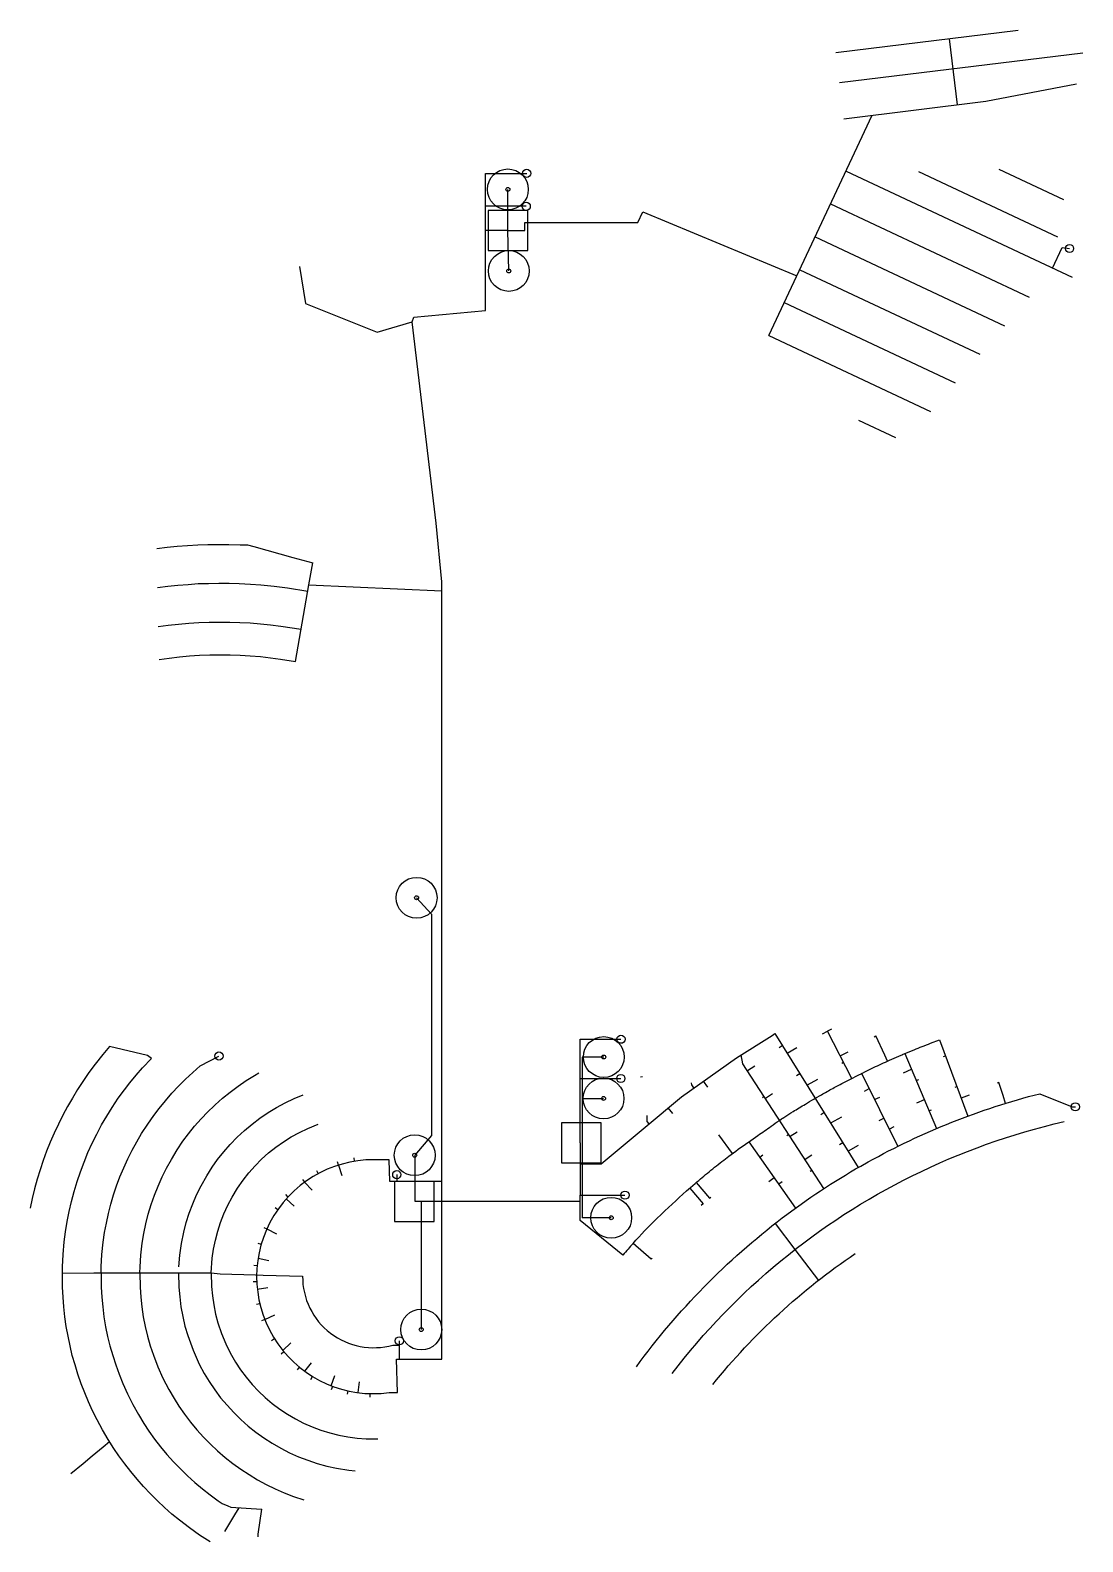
# Model space of a CAD drawing. Header units: millimetres. Extents: x 2242870 to 2245448, y 377619 to 381319.
import ezdxf

# ---------------------------------------------------------------- set-up
doc = ezdxf.new("R2010")
doc.units = ezdxf.units.MM
doc.layers.add('водопровод высокий', color=5, linetype='Continuous', lineweight=25)

msp = doc.modelspace()

# ---------------------------------------------------------------- linework, layer by layer
at = {"layer": 'водопровод высокий'}
msp.add_line((2243552.6, 379961.8), (2243877.7, 379946.7), dxfattribs=at)
at = {"layer": 'водопровод высокий', "color": 143, "true_color": 0x7aafdf}
for points in [[(2244843, 381264.6), (2245289.7, 381319.3)], [(2245140.8, 381136.8), (2245120.9, 381298.6)], [(2244852, 381191.1), (2245447.6, 381264.1)], [(2244862.8, 381102.8), (2245210.4, 381145.4), (2245432.1, 381187.9)], [(2244867.8, 380974.7), (2245421.8, 380714.8)], [(2245242.1, 380979.2), (2245400.5, 380904.9)], [(2245044.9, 380973.4), (2245385.4, 380813.7)], [(2244830, 380894.2), (2245316.1, 380666.1)], [(2244792.2, 380813.6), (2245255.7, 380596.1)], [(2245373.8, 380737.3), (2245397.3, 380787.4), (2245415.2, 380785.1)], [(2244754.4, 380733), (2245195.3, 380526.2)], [(2244716.6, 380652.5), (2245134.8, 380456.2)], [(2244678.8, 380571.9), (2245074.4, 380386.3)], [(2244898.7, 380364.9), (2244989.2, 380322.4)], [(2243180.3, 380050.7), (2243205.2, 380053.7), (2243230.2, 380056.1), (2243255.2, 380058), (2243280.3, 380059.5), (2243305.4, 380060.4), (2243331.5, 380060.8), (2243356.6, 380060.7), (2243384.3, 380060), (2243402.2, 380059.6), (2243417.7, 380055.3), (2243449.4, 380046.6), (2243513.4, 380029), (2243562, 380015.7)], [(2243181.9, 379955.1), (2243206.8, 379958.3), (2243231.7, 379960.9), (2243256.7, 379962.9), (2243281.8, 379964.7), (2243306.9, 379965.4), (2243332, 379965.8), (2243357.1, 379965.7), (2243382.2, 379965), (2243409.4, 379963.6), (2243434.5, 379961.8), (2243467.2, 379958.6), (2243499.9, 379954.4), (2243550, 379946.6)], [(2243183.5, 379859.4), (2243208.3, 379862.8), (2243233.3, 379865.6), (2243258.3, 379867.8), (2243283.4, 379869.4), (2243308.5, 379870.4), (2243333.6, 379870.8), (2243358.7, 379870.6), (2243383.8, 379869.8), (2243408.9, 379868.5), (2243433.9, 379866.5), (2243458.9, 379863.9), (2243483.8, 379860.7), (2243533.7, 379853)], [(2243186.1, 379778.8), (2243210.7, 379782.4), (2243235.4, 379785.4), (2243260.2, 379787.7), (2243284.8, 379789.3), (2243309.7, 379790.4), (2243334.6, 379790.8), (2243359.4, 379790.6), (2243384.3, 379789.7), (2243409.1, 379788.2), (2243433.9, 379786.1), (2243458.6, 379783.4), (2243483.3, 379780), (2243520, 379774.1)], [(2244809.9, 378862.4), (2244822.7, 378869.1)], [(2244832.2, 378873.8), (2244822.7, 378869.1)], [(2242949, 378277.3), (2242949, 378292.1), (2242950.6, 378322.7), (2242953.3, 378353.4), (2242956.5, 378378.4), (2242960.6, 378403.3), (2242965.5, 378428), (2242971.2, 378452.6), (2242977.7, 378477), (2242985, 378501.1), (2242993.1, 378525), (2243001.9, 378548.6), (2243011.6, 378571.9), (2243022, 378594.8), (2243033.2, 378617.4), (2243045.1, 378639.6), (2243057.7, 378661.5), (2243071.1, 378682.8), (2243085.9, 378704.9), (2243100.7, 378725.4), (2243114.3, 378742.9), (2243129.6, 378761.6), (2243145.5, 378779.8), (2243166.9, 378802.6), (2243157.6, 378809.8), (2243064.7, 378831.8), (2243047.9, 378811.9), (2243029.1, 378788.1), (2243014.1, 378767.8), (2242999.1, 378746.3), (2242986, 378726.1), (2242973.4, 378705.5), (2242961.4, 378684.6), (2242949.9, 378663.3), (2242939.1, 378641.7), (2242928.9, 378619.8), (2242919.3, 378597.7), (2242910.4, 378575.3), (2242902.1, 378552.6), (2242894.4, 378529.7), (2242887.3, 378506.6), (2242881, 378483.3), (2242875.2, 378459.9), (2242870.2, 378436.3)], [(2244704.2, 378829.1), (2244711.8, 378833.8)], [(2244747.6, 378828.5), (2244723.5, 378815)], [(2244936.5, 378855.7), (2244941.1, 378857.8)], [(2243044.1, 378277.4), (2243044.1, 378292.1), (2243045.8, 378322.4), (2243048.9, 378352.7), (2243052.3, 378376.2), (2243056.6, 378399.5), (2243061.6, 378422.6), (2243067.5, 378445.6), (2243074.2, 378468.3), (2243081.7, 378490.8), (2243090, 378513), (2243099.1, 378534.8), (2243108.9, 378556.4), (2243119.5, 378577.6), (2243130.9, 378598.4), (2243143, 378618.8), (2243157.9, 378641.9), (2243172.5, 378662.6), (2243185.8, 378680.3), (2243201.1, 378699), (2243217, 378717.2), (2243233.6, 378734.8), (2243250.8, 378751.8), (2243286.3, 378784.4), (2243332.4, 378808.4)], [(2244872.3, 378817.8), (2244854.1, 378808.7)], [(2244857.5, 378791.1), (2244861.8, 378793.3)], [(2245106.7, 378807.3), (2245111.5, 378809.1)], [(2243138.3, 378277.4), (2243139.2, 378292.1), (2243141.1, 378321.1), (2243144.4, 378350.1), (2243148.4, 378374.1), (2243153.4, 378397.8), (2243159.4, 378421.4), (2243166.4, 378444.7), (2243174.4, 378467.6), (2243183.3, 378490.2), (2243193.2, 378512.4), (2243204, 378534.2), (2243215.8, 378555.4), (2243230, 378578.7), (2243244.2, 378599.7), (2243257.4, 378617.6), (2243272.6, 378636.4), (2243288.6, 378654.6), (2243305.3, 378672.2), (2243320.3, 378686.6), (2243322.7, 378689), (2243340.9, 378705), (2243359.6, 378720.3), (2243379.1, 378734.7), (2243399.1, 378748.3), (2243419.7, 378761.1), (2243430.1, 378766.9)], [(2244369.2, 378757.1), (2244364.2, 378756.9)], [(2244644.3, 378783.3), (2244626.6, 378772)], [(2244746.8, 378760.8), (2244754.4, 378765.5)], [(2245008.7, 378767.6), (2245028.2, 378776.2)], [(2244495.3, 378730.2), (2244490, 378737.6), (2244489.8, 378742.4)], [(2244529.5, 378732.4), (2244519.2, 378747.2)], [(2244797.6, 378750.9), (2244772.3, 378736.8)], [(2244913, 378722.6), (2244924.8, 378728.6)], [(2245044.9, 378750.4), (2245040, 378748.4)], [(2245134.8, 378732), (2245139.4, 378733.7)], [(2245242.4, 378743.7), (2245237.7, 378742.2)], [(2243234.2, 378292.2), (2243236.5, 378320.9), (2243240.5, 378349.5), (2243246.1, 378377.2), (2243252.3, 378400.7), (2243259.6, 378423.8), (2243268.1, 378446.5), (2243277.7, 378468.8), (2243288.4, 378490.5), (2243302.3, 378515.2), (2243316.1, 378536.7), (2243329, 378554.8), (2243344.1, 378573.8), (2243360.1, 378592.1), (2243377, 378609.5), (2243394.7, 378626), (2243413.3, 378641.6), (2243432.6, 378656.2), (2243452.7, 378669.9), (2243473.4, 378682.5), (2243494.8, 378694), (2243516.7, 378704.4), (2243538.9, 378713.7)], [(2244443.6, 378667.5), (2244432.1, 378681.2)], [(2244662.9, 378707.3), (2244667.1, 378710)], [(2244687.8, 378715.6), (2244670.6, 378704.6)], [(2244949.8, 378707.3), (2244938.2, 378701.6)], [(2245040.9, 378694), (2245059.7, 378702.4)], [(2245169, 378712.4), (2245149.8, 378705.6)], [(2244385.7, 378642.4), (2244381.2, 378647.8), (2244380.7, 378663)], [(2244806, 378665.6), (2244813.7, 378670.4)], [(2244856.5, 378658.7), (2244830, 378644.2)], [(2244949.1, 378650.8), (2244960.5, 378656.5)], [(2245076.1, 378676.3), (2245071.4, 378674.4)], [(2243313.1, 378277.5), (2243316.1, 378313.5), (2243319.2, 378335.4), (2243323.7, 378357.7), (2243329.4, 378379.7), (2243336.4, 378401.3), (2243344.6, 378422.4), (2243354, 378443.1), (2243364.5, 378463.3), (2243377.5, 378484.7), (2243391.7, 378504.9), (2243405.8, 378522.8), (2243420.8, 378539.8), (2243436.8, 378555.9), (2243453.7, 378571.1), (2243471.5, 378585.3), (2243490, 378598.4), (2243509.3, 378610.5), (2243529.2, 378621.4), (2243549.6, 378631.2), (2243575.3, 378641.6)], [(2244555.8, 378615.4), (2244589.3, 378569.6)], [(2244722.9, 378613.8), (2244727.4, 378616.8)], [(2244747.8, 378622.1), (2244730.9, 378611.3)], [(2244985.2, 378635.1), (2244973.9, 378629.6)], [(2244852.2, 378591.6), (2244859.8, 378596.4)], [(2244897.4, 378589.4), (2244872.8, 378575.6)], [(2243625.1, 378541.5), (2243622.6, 378549.4)], [(2243625.1, 378541.5), (2243633.3, 378516.1)], [(2243664.6, 378550.9), (2243663.8, 378559.3)], [(2244664.4, 378565.9), (2244656.6, 378560.3)], [(2244784.5, 378565.6), (2244767.6, 378554.9)], [(2243536.8, 378506), (2243541.8, 378499.4)], [(2243541.8, 378499.4), (2243560.3, 378479.8)], [(2243571.2, 378528.1), (2243575, 378520.4)], [(2244500.9, 378498.6), (2244533.8, 378460.3), (2244537.1, 378463)], [(2244678.8, 378501.2), (2244691.7, 378510.8)], [(2244711.3, 378500.4), (2244703.1, 378494.6)], [(2244780.1, 378526.8), (2244784, 378529.4)], [(2243495.1, 378469.3), (2243501.1, 378463.2)], [(2244485.1, 378484.9), (2244518.3, 378446.8), (2244513.5, 378442.8)], [(2243469.6, 378437.3), (2243476.4, 378432.6)], [(2243496.8, 378458.5), (2243516.7, 378440.6)], [(2243441.9, 378389.1), (2243449.6, 378385.2)], [(2243449.6, 378385.2), (2243473.5, 378373.2)], [(2244694.3, 378398.5), (2244742.8, 378334.8)], [(2243427.9, 378350.2), (2243435.9, 378348)], [(2244392.9, 378312.7), (2244390.8, 378311), (2244346.6, 378349.9)], [(2243428.2, 378313.3), (2243454.1, 378308.1)], [(2244742.8, 378334.8), (2244800.3, 378259.3)], [(2243310.7, 377619.4), (2243285, 377636), (2243259.9, 377653.6), (2243235.9, 377672), (2243217.3, 377687.3), (2243199.1, 377703.3), (2243181.5, 377719.8), (2243164.4, 377736.8), (2243147.8, 377754.4), (2243131.8, 377772.5), (2243116.4, 377791.1), (2243101.6, 377810.2), (2243087.3, 377829.7), (2243074.9, 377848), (2243061.2, 377869.4), (2243047.1, 377893.5), (2243033.8, 377918), (2243023, 377939.6), (2243012.9, 377961.6), (2243003.6, 377983.9), (2242994.9, 378006.4), (2242987, 378029.3), (2242979.9, 378052.5), (2242973.3, 378075.6), (2242967.6, 378099.1), (2242962.7, 378122.7), (2242958.5, 378146.5), (2242955, 378170.4), (2242952.4, 378194.5), (2242950.5, 378218.5), (2242949.3, 378242.7), (2242949, 378266.8), (2242949, 378277.3)], [(2243044.1, 378277.4), (2243044.1, 378242.6), (2243045.4, 378218.4), (2243047.7, 378194.3), (2243050.8, 378170.3), (2243054.9, 378145.9), (2243059.8, 378122.2), (2243065.5, 378098.7), (2243072.1, 378075.4), (2243079.5, 378052.4), (2243087.7, 378029.6), (2243096.8, 378007.2), (2243108.3, 377981.5), (2243121.2, 377955.8), (2243135.2, 377930.7), (2243148.5, 377909), (2243160.8, 377890.5), (2243174.8, 377870.9), (2243189.6, 377851.7), (2243205, 377833.1), (2243221.1, 377815), (2243237.9, 377797.6), (2243255.2, 377780.8), (2243273.2, 377764.6), (2243291.7, 377749), (2243310.8, 377734.2), (2243330.4, 377720), (2243340.2, 377713.5), (2243354.2, 377707.5), (2243361.4, 377704.3), (2243436.8, 377699), (2243437.3, 377699.1)], [(2243138.3, 378277.4), (2243139.1, 378242.5), (2243140.8, 378218.3), (2243143.4, 378194.1), (2243147.1, 378170.1), (2243151.7, 378146.2), (2243157.4, 378122.6), (2243164.1, 378099.3), (2243171.8, 378076.2), (2243182.7, 378047.8), (2243195.2, 378020.1), (2243209.5, 377992.3), (2243222.3, 377970.2), (2243234.3, 377951.4), (2243248.1, 377931.6), (2243262.8, 377912.3), (2243278.2, 377893.7), (2243294.4, 377875.7), (2243311.4, 377858.4), (2243329.1, 377841.9), (2243347.5, 377826.1), (2243366.5, 377811.1), (2243386, 377797.1), (2243406.2, 377783.8), (2243427, 377771.3), (2243448.3, 377759.7), (2243470, 377749.1), (2243492.2, 377739.4), (2243514.8, 377730.6), (2243540.5, 377721.9)], [(2243233.4, 378277.5), (2243234.2, 378242.7), (2243236.2, 378218.6), (2243239.3, 378194.6), (2243243.6, 378170.8), (2243249.1, 378147.3), (2243255.9, 378124.1), (2243268.8, 378088.7), (2243284.2, 378054.5), (2243296.5, 378031.4), (2243308.4, 378011.7), (2243322, 377991.5), (2243336.5, 377972.1), (2243352.1, 377953.5), (2243368.5, 377935.7), (2243385.9, 377918.7), (2243404, 377902.7), (2243423, 377887.5), (2243442.2, 377873.7), (2243462.6, 377860.6), (2243483.6, 377848.5), (2243505.3, 377837.5), (2243527.4, 377827.6), (2243550, 377818.8), (2243573.1, 377811.3), (2243596.5, 377804.8), (2243620.2, 377799.6), (2243650.3, 377794.8), (2243665.7, 377793.2)], [(2243313.1, 378277.5), (2243314.2, 378244.1), (2243316.2, 378221.5), (2243319.5, 378199.1), (2243324.2, 378176.7), (2243329.9, 378155.2), (2243338.6, 378129.3), (2243348.9, 378104.3), (2243359.9, 378081.8), (2243372.8, 378059.4), (2243385.3, 378040.5), (2243398.9, 378022.3), (2243413.5, 378004.8), (2243429, 377988.3), (2243445.5, 377972.6), (2243462.8, 377958), (2243481, 377944.3), (2243499.9, 377931.7), (2243519.5, 377920.2), (2243539.7, 377909.9), (2243560.5, 377900.7), (2243581.8, 377892.7), (2243603.5, 377886), (2243625.5, 377880.5), (2243647.8, 377876.2), (2243670.4, 377873.3), (2243693.2, 377871.7), (2243721.6, 377871.4)], [(2243417.4, 378296.5), (2243425.9, 378295.3)], [(2243416.3, 378256.2), (2243424.8, 378256.9)], [(2243426.2, 378238.1), (2243452.4, 378242.1)], [(2243424.1, 378201.1), (2243432.2, 378203)], [(2243444.3, 378163.9), (2243436.5, 378160.5)], [(2243444.3, 378163.9), (2243468.9, 378174.6)], [(2243460.9, 378112.4), (2243468, 378116.8)], [(2243488.5, 378088), (2243508.3, 378106.1)], [(2243484.7, 378079.1), (2243491, 378084.9)], [(2243542.4, 378036.8), (2243558.9, 378057.5)], [(2243524.4, 378040.2), (2243529.7, 378046.6)], [(2243557.7, 378016.3), (2243561.8, 378023.9)], [(2243607.1, 378001.5), (2243616.3, 378026.5)], [(2243607.8, 377992.3), (2243610.8, 378000.1)], [(2243647, 377980.4), (2243648.5, 377988.9)], [(2243672.9, 377984.5), (2243676.6, 378011)], [(2243702.2, 377973.8), (2243702.5, 377982.1)], [(2242969.7, 377786.4), (2242999.6, 377811.1), (2243022, 377829.6), (2243049.2, 377852.1), (2243064.3, 377864.6)], [(2243346.4, 377644.8), (2243358.7, 377664.9), (2243371.1, 377685), (2243382.2, 377702.9)], [(2243428, 377631.6), (2243428.6, 377638), (2243437.3, 377699.1)]]:
    msp.add_lwpolyline(points, dxfattribs=at)
at = {"layer": 'водопровод высокий'}
for points in [[(2244678.8, 380571.9), (2244931.8, 381111.2)], [(2243984.7, 380829.4), (2243984.7, 380968.9), (2244086, 380968.9)], [(2244084.8, 380888.4), (2243984.7, 380888.4)], [(2244039.9, 380829.4), (2244081.2, 380829.4), (2244081.2, 380848.4), (2244358.1, 380848.9), (2244370.2, 380874.8), (2244747.4, 380718.1)], [(2243877.7, 378066.5), (2243877.7, 378453.1), (2243877.7, 378501.5), (2243877.7, 379946.7), (2243877.7, 379969.4), (2243863.9, 380113), (2243805.8, 380605.2), (2243809.5, 380617.2), (2243984.7, 380633.1), (2243984.7, 380829.4)], [(2244039.9, 380829.4), (2243984.7, 380829.4)], [(2243529.3, 380740.9), (2243544.4, 380650.6), (2243720.1, 380580.5), (2243805.8, 380605.2)], [(2243520, 379774.1), (2243552.6, 379961.8), (2243562, 380015.7)], [(2244882.2, 378753.8), (2244822.8, 378869.1)], [(2244216.5, 378544.4), (2244268.4, 378544.4), (2244375.8, 378634.2), (2244464.6, 378708.4), (2244599.3, 378804.2), (2244686.9, 378859), (2244693.5, 378863.2), (2244897.8, 378535.5)], [(2244216.5, 378753.5), (2244216.5, 378849.5), (2244316.8, 378849.5)], [(2244969.2, 378795.7), (2244962.6, 378810.2), (2244941.1, 378857.8)], [(2245097.1, 378848), (2245166.2, 378661.4)], [(2244813.7, 378483.9), (2244615.4, 378789.3), (2244610.7, 378811.4)], [(2245012.1, 378814.4), (2245089.7, 378631.1)], [(2244994.8, 378587.5), (2244906.3, 378765.9)], [(2244216.5, 378595.8), (2244216.5, 378753.5), (2244316.3, 378753.5)], [(2245258.2, 378692.6), (2245252.3, 378711.7), (2245242.4, 378743.7)], [(2244216.5, 378595.8), (2244216.5, 378467.9), (2244326.6, 378467.9)], [(2244629.8, 378598.3), (2244744.4, 378436.2)], [(2243767.7, 378518.2), (2243767.7, 378501.5)], [(2244321.5, 378321.3), (2244216.5, 378406.1), (2244216.5, 378467.9)], [(2243827.7, 378453.1), (2243877.7, 378453.1)], [(2243877.7, 378453.1), (2244216.5, 378453.1)], [(2243773.9, 378111.3), (2243773.9, 378066.5)]]:
    msp.add_lwpolyline(points, dxfattribs=at)
at = {"layer": 'водопровод высокий', "color": 217, "true_color": 0x93278f}
for points in [[(2244039.9, 380829.4), (2244039.8, 380929.7)], [(2244042.1, 380730), (2244039.9, 380829.4)], [(2243816.3, 379195.8), (2243852.6, 379155.4), (2243852.6, 378613.8), (2243811.7, 378565.6)], [(2244274.6, 378806), (2244221.5, 378806), (2244221.5, 378704.5), (2244274.1, 378704.5)], [(2244221.5, 378704.5), (2244221.5, 378412.5)], [(2243811.7, 378565.6), (2243811.6, 378453.1)], [(2243811.6, 378453.1), (2243827.7, 378453.1), (2243827.7, 378138.9)], [(2244292.8, 378412.5), (2244221.5, 378412.5)]]:
    msp.add_lwpolyline(points, dxfattribs=at)
for points in [[(2244088.4, 380878.3), (2243991.5, 380878.3), (2243991.5, 380780.5), (2244088.4, 380780.5)], [(2244268.4, 378644.7), (2244171.5, 378644.7), (2244171.5, 378546.9), (2244268.4, 378546.9)], [(2243859.3, 378501.5), (2243762.4, 378501.5), (2243762.4, 378403.6), (2243859.3, 378403.6)]]:
    msp.add_lwpolyline(points, close=True, dxfattribs=at)
at = {"layer": 'водопровод высокий'}
for points in [[(2244346.6, 378349.9, -0.022637), (2244404.1, 378409.9), (2244415.6, 378421.1, -0.012331), (2244486.6, 378486.2), (2244498.7, 378496.7, -0.007786), (2244532.7, 378525.1, -0.007902), (2244568.6, 378553.9), (2244580.5, 378563.2, -0.006895), (2244627.4, 378596.6), (2244629, 378597.8), (2244652.1, 378614, 0.004475), (2244684.5, 378636.5, -0.006392), (2244704.6, 378650.8), (2244709.5, 378654.3), (2244710.5, 378654.9), (2244712.2, 378656), (2244712.9, 378656.4), (2244717.8, 378659.6, -0.003077), (2244738.1, 378672.4, -0.004505), (2244768.2, 378690.8, -0.003077), (2244788.9, 378703), (2244792.5, 378705.1), (2244807.6, 378713.7), (2244810.9, 378715.6, -0.003995), (2244838.7, 378731, -0.005497), (2244877.3, 378751.3), (2244898.9, 378762.3), (2244904.5, 378765.1), (2244905.4, 378765.5), (2244907.2, 378766.4), (2244908.1, 378766.8), (2244913.7, 378769.6), (2244935.5, 378780.1, -0.005423), (2244974.6, 378798.1), (2244996.8, 378807.9), (2245002.6, 378810.3), (2245003.1, 378810.5), (2245005.8, 378811.7), (2245006.3, 378811.9), (2245012.1, 378814.4), (2245034.7, 378823.7, -0.005392), (2245074.5, 378839.5), (2245097.1, 378848)], [(2244354.5, 378048, -0.072288), (2244711.7, 378412, -0.032739), (2244903.9, 378539.1), (2244922.1, 378549.3, -0.06442), (2245342.2, 378716.2), (2245421.4, 378684.1), (2245429.5, 378684.1)], [(2243877.7, 378501.5), (2243751.1, 378501.5), (2243749.5, 378554.7), (2243711.7, 378554.7, 1.070125), (2243749, 377984.5), (2243769.3, 377984.5), (2243767.1, 378066.5), (2243877.7, 378066.5)], [(2244346.6, 378349.9, 0.001005), (2244321.5, 378321.3, 0.001005)], [(2242949, 378277.3), (2243025.6, 378277.4), (2243045.2, 378277.4), (2243122.6, 378277.4), (2243140.2, 378277.4), (2243217.2, 378277.4), (2243235.1, 378277.4), (2243313.1, 378277.5), (2243335.6, 378275.6), (2243421.9, 378272.9), (2243440.3, 378272.4), (2243537.1, 378269.4, 0.500083), (2243758.1, 378101), (2243773.9, 378101)]]:
    msp.add_lwpolyline(points, format="xyb", dxfattribs=at)
at = {"layer": 'водопровод высокий', "color": 143, "true_color": 0x7aafdf}
for points in [[(2244441.7, 378031, -0.1153), (2245030.1, 378515.1, -0.058874), (2245401.6, 378647.8)], [(2244541.4, 378004.2, -0.074986), (2244890.2, 378324.7, -0.074986)]]:
    msp.add_lwpolyline(points, format="xyb", dxfattribs=at)
at = {"layer": 'водопровод высокий', "color": 217, "true_color": 0x93278f}
for centre, radius in [((2244039.8, 380929.7), 50), ((2244039.8, 380929.7), 4.82), ((2244042.1, 380730), 50), ((2244042.1, 380730), 4.82), ((2243816.3, 379195.8), 50), ((2243816.3, 379195.8), 4.82), ((2244274.6, 378806), 50), ((2244274.6, 378806), 4.82), ((2244274.1, 378704.5), 50), ((2244274.1, 378704.5), 4.82), ((2243811.7, 378565.6), 50), ((2243811.7, 378565.6), 4.82), ((2244292.8, 378412.5), 50), ((2244292.8, 378412.5), 4.82), ((2243827.7, 378138.9), 50), ((2243827.7, 378138.9), 4.82)]:
    msp.add_circle(centre, radius, dxfattribs=at)
at = {"layer": 'водопровод высокий'}
for centre in [(2244086, 380968.9), (2244084.8, 380888.4), (2245415.2, 380785.1), (2244316.8, 378849.5), (2243332.4, 378808.4), (2244316.3, 378753.5), (2245429.5, 378684.1), (2243767.7, 378518.2), (2244326.6, 378467.9), (2243773.9, 378111.3)]:
    msp.add_circle(centre, 10, dxfattribs=at)

doc.saveas('drawing.dxf')
